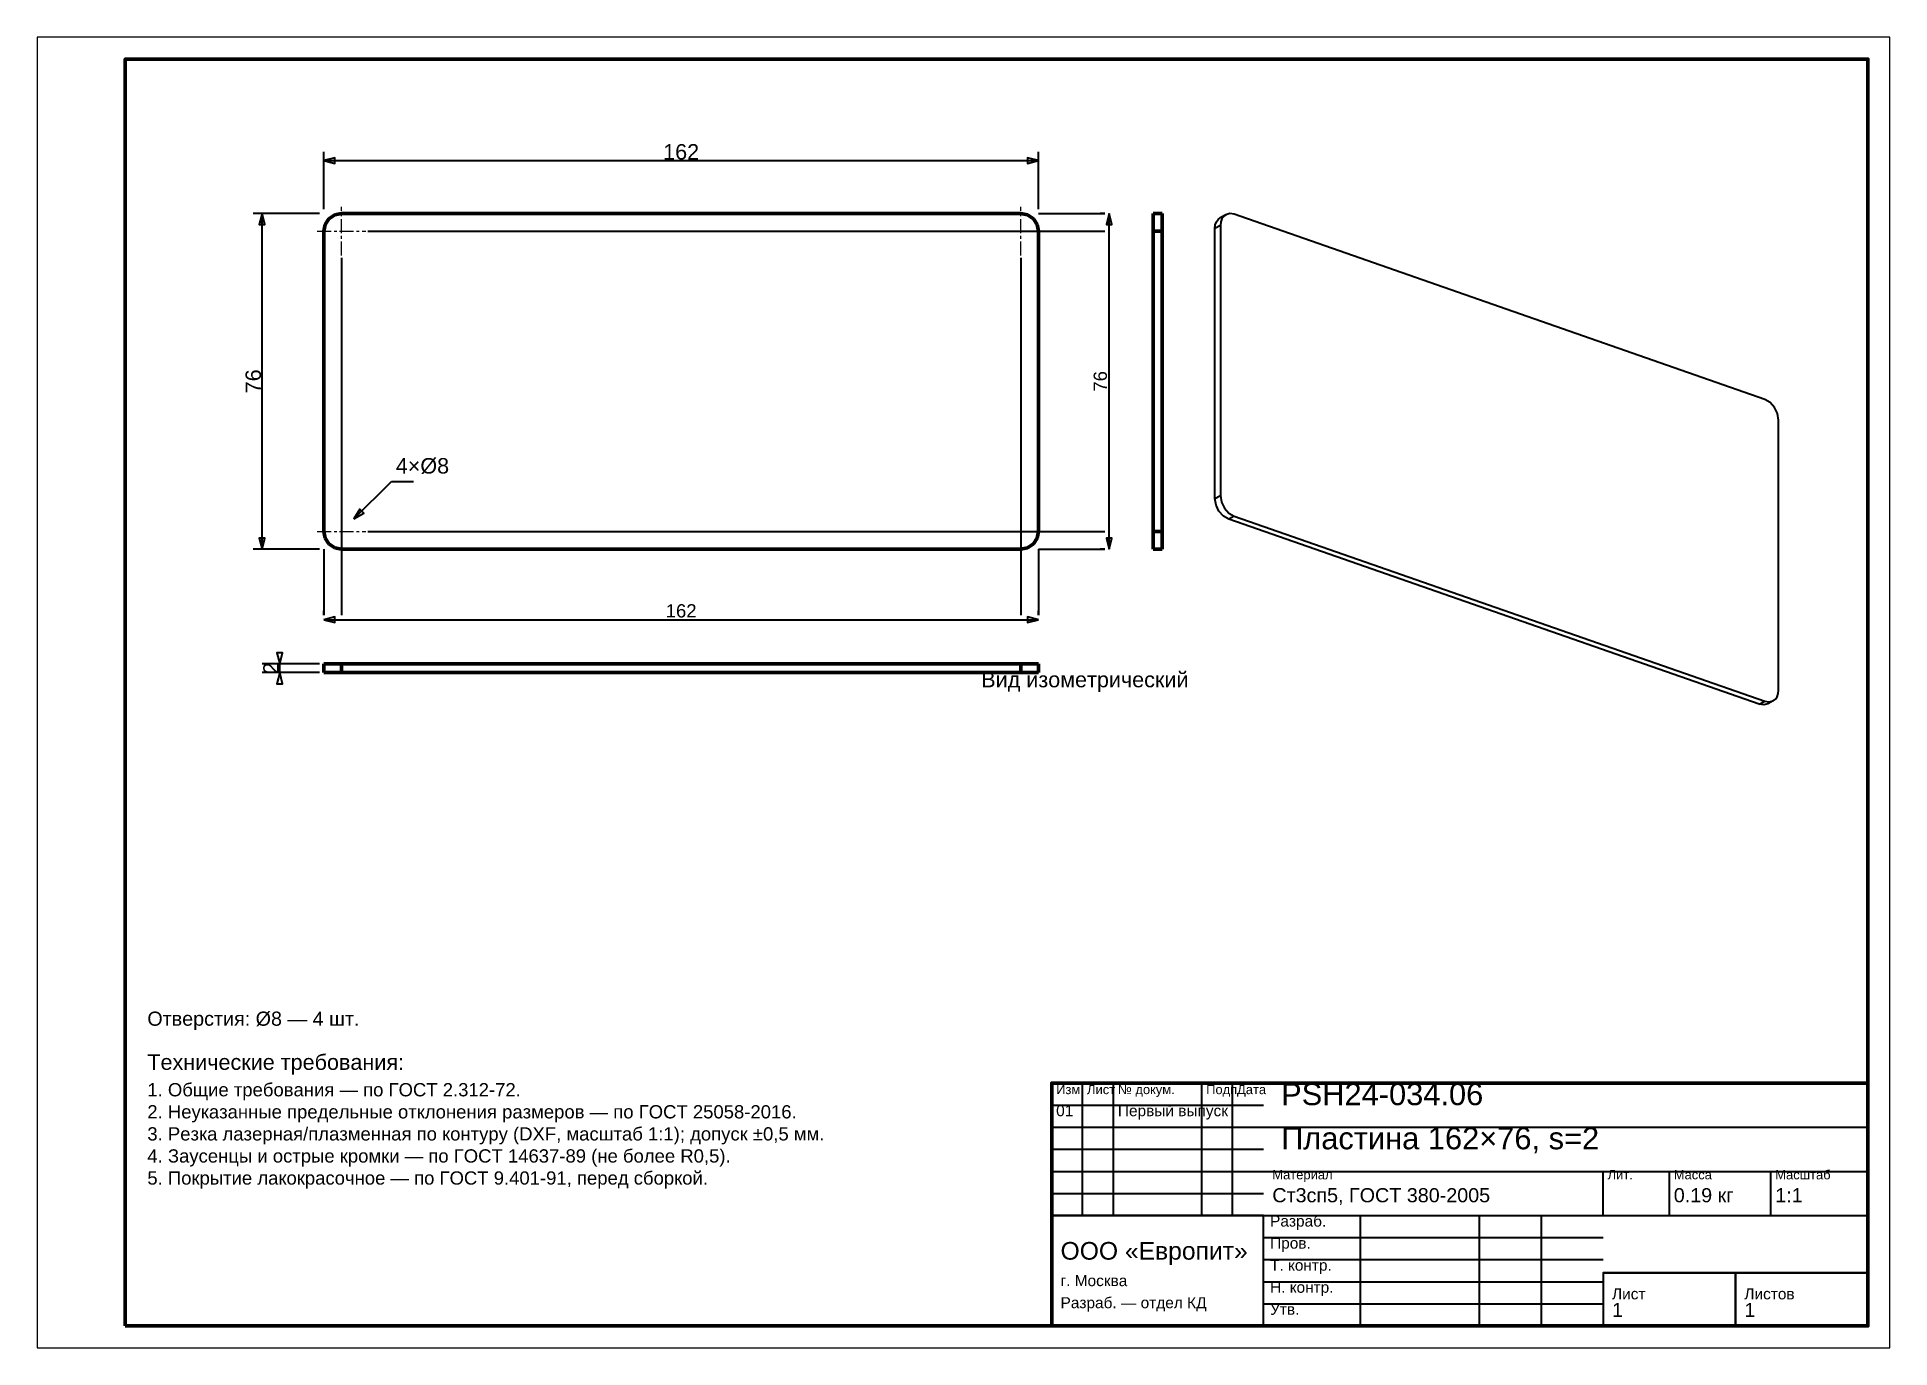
# Model space of a CAD drawing. Header units: millimetres. Extents: x 0 to 420, y 0 to 297.
import ezdxf
from ezdxf.enums import TextEntityAlignment as Align

# ---------------------------------------------------------------- set-up
doc = ezdxf.new("R2010")
doc.units = ezdxf.units.MM
doc.linetypes.add('CENTER', pattern=[5.08, 3.175, -0.635, 0.635, -0.635])
doc.linetypes.add('DASHED', pattern=[1.524, 1.27, -0.254])
doc.styles.add('GOST', font='Arial')

msp = doc.modelspace()

# ---------------------------------------------------------------- linework, layer by layer
at = {"color": 7, "lineweight": 35}
for p, q in [((65, 258), (65, 271)), ((65, 269), (227, 269)), ((227, 258), (227, 271)), ((64, 257), (49, 257)), ((51, 181), (51, 257)), ((227, 257), (242, 257)), ((242, 257), (241, 257)), ((243, 181), (243, 257)), ((75, 253), (242, 253)), ((229, 253), (242, 253)), ((69, 247), (69, 166)), ((223, 247), (223, 166)), ((71.83, 187.83), (80.31, 196.31)), ((80.31, 196.31), (85.31, 196.31)), ((75, 185), (242, 185)), ((229, 185), (242, 185)), ((64, 181), (49, 181)), ((65, 181), (65, 166)), ((227, 181), (227, 166)), ((227, 181), (242, 181)), ((242, 181), (241, 181)), ((69, 179), (69, 166)), ((223, 179), (223, 166)), ((65, 166), (65, 167)), ((65, 165), (227, 165)), ((227, 166), (227, 167)), ((64, 155), (51, 155)), ((64, 153), (51, 153)), ((55, 153), (55, 155)), ((237, 30), (237, 60)), ((244, 30), (244, 60)), ((264, 30), (264, 60)), ((271, 30), (271, 60)), ((230, 55), (278, 55)), ((230, 50), (278, 50)), ((278, 50), (415, 50)), ((230, 45), (278, 45)), ((230, 40), (278, 40)), ((278, 40), (415, 40)), ((355, 30), (355, 40)), ((370, 30), (370, 40)), ((393, 30), (393, 40)), ((230, 35), (278, 35)), ((230, 30), (278, 30)), ((278, 30), (415, 30)), ((300, 5), (300, 30)), ((327, 5), (327, 30)), ((341, 5), (341, 30)), ((278, 25), (355, 25)), ((278, 20), (355, 20)), ((355, 17), (415, 17)), ((278, 15), (355, 15)), ((278, 10), (355, 10))]:
    msp.add_line(p, q, dxfattribs=at)
at = {"color": 1, "lineweight": 70}
for p, q in [((67.47, 256.7), (66.17, 255.83)), ((69, 257), (67.47, 256.7)), ((223, 257), (69, 257)), ((224.53, 256.7), (223, 257)), ((225.83, 255.83), (224.53, 256.7)), ((253, 256.97), (253, 257)), ((253, 257), (255, 257)), ((253, 256.9), (253, 256.97)), ((253, 256.78), (253, 256.9)), ((253, 256.6), (253, 256.78)), ((253, 256.39), (253, 256.6)), ((253, 256.13), (253, 256.39)), ((255, 257), (255, 256.97)), ((255, 256.97), (255, 256.9)), ((255, 256.9), (255, 256.78)), ((255, 256.78), (255, 256.6)), ((255, 256.6), (255, 256.39)), ((255, 256.39), (255, 256.13)), ((65.3, 254.53), (65, 253)), ((65, 253), (65, 185)), ((66.17, 255.83), (65.3, 254.53)), ((226.7, 254.53), (225.83, 255.83)), ((227, 253), (226.7, 254.53)), ((227, 185), (227, 253)), ((253, 255.83), (253, 256.13)), ((253, 255.49), (253, 255.83)), ((253, 255.13), (253, 255.49)), ((253, 254.74), (253, 255.13)), ((253, 254.32), (253, 254.74)), ((253, 253.89), (253, 254.32)), ((253, 253.45), (253, 253.89)), ((253, 253), (253, 253.45)), ((253, 185), (253, 253)), ((255, 253), (253, 253)), ((255, 256.13), (255, 255.83)), ((255, 255.83), (255, 255.49)), ((255, 255.49), (255, 255.13)), ((255, 255.13), (255, 254.74)), ((255, 254.74), (255, 254.32)), ((255, 254.32), (255, 253.89)), ((255, 253.89), (255, 253.45)), ((255, 253.45), (255, 253)), ((255, 253), (255, 185)), ((65, 185), (65.3, 183.47)), ((226.7, 183.47), (227, 185)), ((253, 184.55), (253, 185)), ((253, 185), (255, 185)), ((255, 185), (255, 184.55)), ((65.3, 183.47), (66.17, 182.17)), ((66.17, 182.17), (67.47, 181.3)), ((67.47, 181.3), (69, 181)), ((69, 181), (223, 181)), ((223, 181), (224.53, 181.3)), ((224.53, 181.3), (225.83, 182.17)), ((225.83, 182.17), (226.7, 183.47)), ((253, 184.11), (253, 184.55)), ((253, 183.68), (253, 184.11)), ((253, 183.26), (253, 183.68)), ((253, 182.87), (253, 183.26)), ((253, 182.51), (253, 182.87)), ((253, 182.17), (253, 182.51)), ((253, 181.87), (253, 182.17)), ((253, 181.61), (253, 181.87)), ((253, 181.4), (253, 181.61)), ((253, 181.22), (253, 181.4)), ((253, 181.1), (253, 181.22)), ((253, 181.03), (253, 181.1)), ((253, 181), (253, 181.03)), ((255, 181), (253, 181)), ((255, 184.55), (255, 184.11)), ((255, 184.11), (255, 183.68)), ((255, 183.68), (255, 183.26)), ((255, 183.26), (255, 182.87)), ((255, 182.87), (255, 182.51)), ((255, 182.51), (255, 182.17)), ((255, 182.17), (255, 181.87)), ((255, 181.87), (255, 181.61)), ((255, 181.61), (255, 181.4)), ((255, 181.4), (255, 181.22)), ((255, 181.22), (255, 181.1)), ((255, 181.1), (255, 181.03)), ((255, 181.03), (255, 181)), ((65, 155), (65.03, 155)), ((65, 153), (65, 155)), ((65.03, 153), (65, 153)), ((65.03, 155), (65.1, 155)), ((65.1, 153), (65.03, 153)), ((65.1, 155), (65.22, 155)), ((65.22, 153), (65.1, 153)), ((65.22, 155), (65.4, 155)), ((65.4, 153), (65.22, 153)), ((65.4, 155), (65.61, 155)), ((65.61, 153), (65.4, 153)), ((65.61, 155), (65.87, 155)), ((65.87, 153), (65.61, 153)), ((65.87, 155), (66.17, 155)), ((66.17, 153), (65.87, 153)), ((66.17, 155), (66.51, 155)), ((66.51, 153), (66.17, 153)), ((66.51, 155), (66.87, 155)), ((66.87, 153), (66.51, 153)), ((66.87, 155), (67.26, 155)), ((67.26, 153), (66.87, 153)), ((67.26, 155), (67.68, 155)), ((67.68, 153), (67.26, 153)), ((67.68, 155), (68.11, 155)), ((68.11, 153), (67.68, 153)), ((68.11, 155), (68.55, 155)), ((68.55, 153), (68.11, 153)), ((68.55, 155), (69, 155)), ((69, 153), (68.55, 153)), ((69, 155), (223, 155)), ((69, 155), (69, 153)), ((223, 153), (69, 153)), ((223, 155), (223.45, 155)), ((223, 153), (223, 155)), ((223.45, 153), (223, 153)), ((223.45, 155), (223.89, 155)), ((223.89, 153), (223.45, 153)), ((223.89, 155), (224.32, 155)), ((224.32, 153), (223.89, 153)), ((224.32, 155), (224.74, 155)), ((224.74, 153), (224.32, 153)), ((224.74, 155), (225.13, 155)), ((225.13, 153), (224.74, 153)), ((225.13, 155), (225.49, 155)), ((225.49, 153), (225.13, 153)), ((225.49, 155), (225.83, 155)), ((225.83, 153), (225.49, 153)), ((225.83, 155), (226.13, 155)), ((226.13, 153), (225.83, 153)), ((226.13, 155), (226.39, 155)), ((226.39, 153), (226.13, 153)), ((226.39, 155), (226.6, 155)), ((226.6, 153), (226.39, 153)), ((226.6, 155), (226.78, 155)), ((226.78, 153), (226.6, 153)), ((226.78, 155), (226.9, 155)), ((226.9, 153), (226.78, 153)), ((226.9, 155), (226.97, 155)), ((226.97, 153), (226.9, 153)), ((226.97, 155), (227, 155)), ((227, 153), (226.97, 153)), ((227, 153), (227, 155)), ((227, 155), (227, 153))]:
    msp.add_line(p, q, dxfattribs=at)
at = {"color": 5, "linetype": 'DASHED', "lineweight": 35}
for p, q in [((66.17, 255.83), (67.47, 256.7)), ((67.47, 256.7), (69, 257)), ((69, 257), (223, 257)), ((223, 257), (224.53, 256.7)), ((224.53, 256.7), (225.83, 255.83)), ((253, 257), (253, 256.97)), ((255, 257), (253, 257)), ((253, 256.97), (253, 256.9)), ((253, 256.9), (253, 256.78)), ((253, 256.78), (253, 256.6)), ((253, 256.6), (253, 256.39)), ((253, 256.39), (253, 256.13)), ((255, 256.97), (255, 257)), ((255, 256.9), (255, 256.97)), ((255, 256.78), (255, 256.9)), ((255, 256.6), (255, 256.78)), ((255, 256.39), (255, 256.6)), ((255, 256.13), (255, 256.39)), ((65, 253), (65.3, 254.53)), ((65, 185), (65, 253)), ((65.3, 254.53), (66.17, 255.83)), ((225.83, 255.83), (226.7, 254.53)), ((226.7, 254.53), (227, 253)), ((227, 253), (227, 185)), ((253, 256.13), (253, 255.83)), ((253, 255.83), (253, 255.49)), ((253, 255.49), (253, 255.13)), ((253, 255.13), (253, 254.74)), ((253, 254.74), (253, 254.32)), ((253, 254.32), (253, 253.89)), ((253, 253.89), (253, 253.45)), ((253, 253.45), (253, 253)), ((253, 253), (253, 185)), ((255, 255.83), (255, 256.13)), ((255, 255.49), (255, 255.83)), ((255, 255.13), (255, 255.49)), ((255, 254.74), (255, 255.13)), ((255, 254.32), (255, 254.74)), ((255, 253.89), (255, 254.32)), ((255, 253.45), (255, 253.89)), ((255, 253), (255, 253.45)), ((255, 185), (255, 253)), ((65.3, 183.47), (65, 185)), ((227, 185), (226.7, 183.47)), ((253, 185), (253, 184.55)), ((255, 184.55), (255, 185)), ((66.17, 182.17), (65.3, 183.47)), ((67.47, 181.3), (66.17, 182.17)), ((69, 181), (67.47, 181.3)), ((223, 181), (69, 181)), ((224.53, 181.3), (223, 181)), ((225.83, 182.17), (224.53, 181.3)), ((226.7, 183.47), (225.83, 182.17)), ((253, 184.55), (253, 184.11)), ((253, 184.11), (253, 183.68)), ((253, 183.68), (253, 183.26)), ((253, 183.26), (253, 182.87)), ((253, 182.87), (253, 182.51)), ((253, 182.51), (253, 182.17)), ((253, 182.17), (253, 181.87)), ((253, 181.87), (253, 181.61)), ((253, 181.61), (253, 181.4)), ((253, 181.4), (253, 181.22)), ((253, 181.22), (253, 181.1)), ((253, 181.1), (253, 181.03)), ((253, 181.03), (253, 181)), ((253, 181), (255, 181)), ((255, 184.11), (255, 184.55)), ((255, 183.68), (255, 184.11)), ((255, 183.26), (255, 183.68)), ((255, 182.87), (255, 183.26)), ((255, 182.51), (255, 182.87)), ((255, 182.17), (255, 182.51)), ((255, 181.87), (255, 182.17)), ((255, 181.61), (255, 181.87)), ((255, 181.4), (255, 181.61)), ((255, 181.22), (255, 181.4)), ((255, 181.1), (255, 181.22)), ((255, 181.03), (255, 181.1)), ((255, 181), (255, 181.03)), ((65.03, 155), (65, 155)), ((65, 155), (65, 153)), ((65, 153), (65.03, 153)), ((65.1, 155), (65.03, 155)), ((65.03, 153), (65.1, 153)), ((65.22, 155), (65.1, 155)), ((65.1, 153), (65.22, 153)), ((65.4, 155), (65.22, 155)), ((65.22, 153), (65.4, 153)), ((65.61, 155), (65.4, 155)), ((65.4, 153), (65.61, 153)), ((65.87, 155), (65.61, 155)), ((65.61, 153), (65.87, 153)), ((66.17, 155), (65.87, 155)), ((65.87, 153), (66.17, 153)), ((66.51, 155), (66.17, 155)), ((66.17, 153), (66.51, 153)), ((66.87, 155), (66.51, 155)), ((66.51, 153), (66.87, 153)), ((67.26, 155), (66.87, 155)), ((66.87, 153), (67.26, 153)), ((67.68, 155), (67.26, 155)), ((67.26, 153), (67.68, 153)), ((68.11, 155), (67.68, 155)), ((67.68, 153), (68.11, 153)), ((68.55, 155), (68.11, 155)), ((68.11, 153), (68.55, 153)), ((69, 155), (68.55, 155)), ((68.55, 153), (69, 153)), ((223, 155), (69, 155)), ((69, 153), (223, 153)), ((223.45, 155), (223, 155)), ((223, 153), (223.45, 153)), ((223.89, 155), (223.45, 155)), ((223.45, 153), (223.89, 153)), ((224.32, 155), (223.89, 155)), ((223.89, 153), (224.32, 153)), ((224.74, 155), (224.32, 155)), ((224.32, 153), (224.74, 153)), ((225.13, 155), (224.74, 155)), ((224.74, 153), (225.13, 153)), ((225.49, 155), (225.13, 155)), ((225.13, 153), (225.49, 153)), ((225.83, 155), (225.49, 155)), ((225.49, 153), (225.83, 153)), ((226.13, 155), (225.83, 155)), ((225.83, 153), (226.13, 153)), ((226.39, 155), (226.13, 155)), ((226.13, 153), (226.39, 153)), ((226.6, 155), (226.39, 155)), ((226.39, 153), (226.6, 153)), ((226.78, 155), (226.6, 155)), ((226.6, 153), (226.78, 153)), ((226.9, 155), (226.78, 155)), ((226.78, 153), (226.9, 153)), ((226.97, 155), (226.9, 155)), ((226.9, 153), (226.97, 153)), ((227, 155), (226.97, 155)), ((226.97, 153), (227, 153))]:
    msp.add_line(p, q, dxfattribs=at)
at = {"color": 4, "linetype": 'CENTER', "lineweight": 25}
for p, q in [((69, 247.5), (69, 258.5)), ((223, 247.5), (223, 258.5)), ((63.5, 253), (74.5, 253)), ((217.5, 253), (228.5, 253)), ((69, 179.5), (69, 190.5)), ((223, 179.5), (223, 190.5)), ((63.5, 185), (74.5, 185)), ((217.5, 185), (228.5, 185))]:
    msp.add_line(p, q, dxfattribs=at)
at = {"color": 1, "lineweight": 35}
for p, q in [((269.46, 256.75), (268.21, 256.07)), ((268.95, 256.36), (268.57, 255.8)), ((269.46, 256.75), (268.95, 256.36)), ((270.36, 257), (269.46, 256.75)), ((271.37, 256.84), (270.36, 257)), ((391.63, 214.92), (271.37, 256.84)), ((267, 253.65), (267.08, 254.43)), ((268.25, 254.33), (267, 253.65)), ((267, 192.45), (267, 253.65)), ((267.08, 254.43), (267.32, 255.12)), ((267.32, 255.12), (267.7, 255.68)), ((267.7, 255.68), (268.21, 256.07)), ((268.33, 255.12), (268.25, 254.33)), ((268.25, 254.33), (268.25, 193.13)), ((268.57, 255.8), (268.33, 255.12)), ((392.82, 214.23), (391.63, 214.92)), ((393.84, 213.1), (392.82, 214.23)), ((394.51, 211.69), (393.84, 213.1)), ((394.75, 210.23), (394.51, 211.69)), ((394.75, 149.03), (394.75, 210.23)), ((267, 192.45), (268.25, 193.13)), ((267.24, 190.98), (267, 192.45)), ((267.91, 189.58), (267.24, 190.98)), ((268.93, 188.45), (267.91, 189.58)), ((268.25, 193.13), (268.49, 191.66)), ((268.49, 191.66), (269.16, 190.26)), ((269.16, 190.26), (270.18, 189.13)), ((270.18, 189.13), (271.37, 188.44)), ((270.12, 187.76), (268.93, 188.45)), ((271.37, 188.44), (270.12, 187.76)), ((390.38, 145.83), (270.12, 187.76)), ((271.37, 188.44), (391.63, 146.52)), ((394.05, 147), (394.43, 147.55)), ((394.43, 147.55), (394.67, 148.24)), ((394.67, 148.24), (394.75, 149.03)), ((390.38, 145.83), (391.63, 146.52)), ((391.39, 145.68), (390.38, 145.83)), ((392.29, 145.92), (391.39, 145.68)), ((391.63, 146.52), (392.64, 146.36)), ((393.54, 146.6), (392.29, 145.92)), ((392.64, 146.36), (393.54, 146.6)), ((393.54, 146.6), (394.05, 147))]:
    msp.add_line(p, q, dxfattribs=at)
at = {"color": 7, "lineweight": 25}
msp.add_lwpolyline([(0, 0), (420, 0), (420, 297), (0, 297)], close=True, dxfattribs=at)
at = {"color": 7, "lineweight": 70}
for points in [[(20, 5), (415, 5), (415, 292), (20, 292)], [(230, 5), (415, 5), (415, 60), (230, 60)]]:
    msp.add_lwpolyline(points, close=True, dxfattribs=at)
at = {"color": 7, "lineweight": 35}
for points in [[(65, 269), (67.5, 268.38), (67.5, 269.62)], [(227, 269), (224.5, 269.62), (224.5, 268.38)], [(51, 257), (50.38, 254.5), (51.62, 254.5)], [(243, 257), (242.38, 254.5), (243.62, 254.5)], [(71.83, 187.83), (74.04, 189.15), (73.15, 190.04)], [(51, 181), (51.62, 183.5), (50.38, 183.5)], [(243, 181), (243.62, 183.5), (242.38, 183.5)], [(65, 165), (67.5, 164.38), (67.5, 165.62)], [(227, 165), (224.5, 165.62), (224.5, 164.38)], [(55, 155), (55.62, 157.5), (54.38, 157.5)], [(55, 153), (54.38, 150.5), (55.62, 150.5)], [(230, 5), (278, 5), (278, 30), (230, 30)], [(355, 5), (385, 5), (385, 17), (355, 17)], [(385, 5), (415, 5), (415, 17), (385, 17)]]:
    msp.add_lwpolyline(points, close=True, dxfattribs=at)

# ---------------------------------------------------------------- texts
at = {"color": 7, "style": 'GOST'}
for height, p in [(3.5, (146, 271)), (3, (146, 167))]:
    msp.add_text('162', height=height, dxfattribs=at).set_placement(p, align=Align.MIDDLE)
for s, height, p in [('76', 3.5, (49, 219)), ('76', 3, (241, 219)), ('2', 3.5, (53, 154))]:
    msp.add_text(s, height=height, rotation=90, dxfattribs=at).set_placement(p, align=Align.MIDDLE)
msp.add_text('4×Ø8', height=3.5, dxfattribs=at).set_placement((81.31, 198.11))
at = {"color": 3, "style": 'GOST'}
msp.add_text('Вид изометрический', height=3.5, dxfattribs=at).set_placement((261, 149.68), align=Align.RIGHT)
at = {"color": 6, "style": 'GOST'}
msp.add_text('Отверстия: Ø8 — 4 шт.', height=3.2, dxfattribs=at).set_placement((25, 73))
at = {"color": 3, "style": 'GOST'}
for s, height, p in [('Технические требования:', 3.5, (25, 63)), ('1. Общие требования — по ГОСТ 2.312-72.', 3, (25, 57)), ('Изм.', 2.1, (231, 57.5)), ('Лист', 2.1, (238, 57.5)), ('№ докум.', 2.1, (245, 57.5)), ('Подп.', 2.1, (265, 57.5)), ('Дата', 2.1, (272, 57.5)), ('PSH24-034.06', 5, (282, 55)), ('2. Неуказанные предельные отклонения размеров — по ГОСТ 25058-2016.', 3, (25, 52)), ('01', 2.5, (231, 52.5)), ('Первый выпуск', 2.5, (245, 52.5)), ('3. Резка лазерная/плазменная по контуру (DXF, масштаб 1:1); допуск ±0,5 мм.', 3, (25, 47)), ('Пластина 162×76, s=2', 5, (282, 45)), ('4. Заусенцы и острые кромки — по ГОСТ 14637-89 (не более R0,5).', 3, (25, 42)), ('5. Покрытие лакокрасочное — по ГОСТ 9.401-91, перед сборкой.', 3, (25, 37)), ('Материал', 2.1, (280, 38.2)), ('Лит.', 2.1, (356, 38.2)), ('Масса', 2.1, (371, 38.2)), ('Масштаб', 2.1, (394, 38.2)), ('Ст3сп5, ГОСТ 380-2005', 3.2, (280, 33)), ('0.19 кг', 3.2, (371, 33)), ('1:1', 3.2, (394, 33)), ('Разраб.', 2.5, (279.5, 27.5)), ('ООО «Европит»', 4, (232, 20)), ('Пров.', 2.5, (279.5, 22.5)), ('Т. контр.', 2.5, (279.5, 17.5)), ('г. Москва', 2.5, (232, 14)), ('Н. контр.', 2.5, (279.5, 12.5)), ('Лист', 2.5, (357, 11)), ('Листов', 2.5, (387, 11)), ('Разраб. — отдел КД', 2.5, (232, 9)), ('Утв.', 2.5, (279.5, 7.5)), ('1', 3.2, (357, 7)), ('1', 3.2, (387, 7))]:
    msp.add_text(s, height=height, dxfattribs=at).set_placement(p)

doc.saveas('drawing.dxf')
